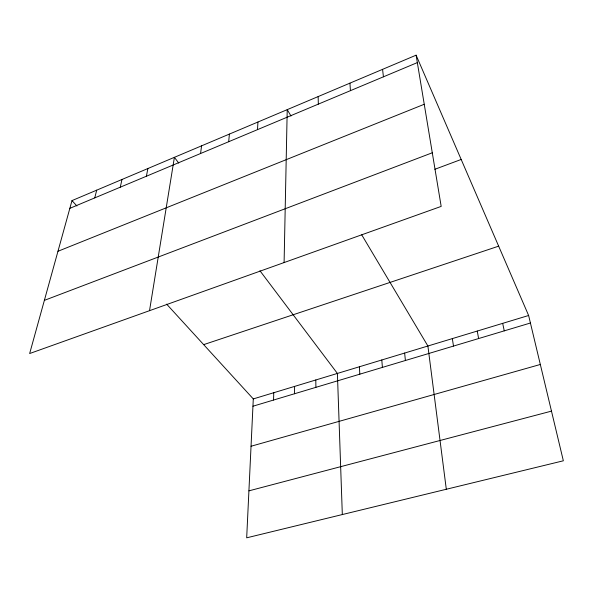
<?xml version="1.0" encoding="UTF-8"?>
<svg xmlns="http://www.w3.org/2000/svg" width="593" height="593" viewBox="0 0 593 593"><rect width="100%" height="100%" fill="white"/><g stroke="black" fill="none" stroke-linecap="round" stroke-linejoin="round"><path stroke-width="0.89" d="M294.536 393.752L294.588 386.399M284.099 262.566L287.22 109.646L290.993 115.998M273.551 400.045L273.758 392.714M166.648 304.142L253.293 398.919L246.681 537.821L563.35 460.791L528.622 315.491L416.108 55.179L71.99 200.604L29.65 353.539L441.177 206.401L416.108 55.179M257.503 129.637L257.948 122.017M228.683 141.72L229.409 134.077M200.575 153.513L201.568 145.848M149.525 310.68L174.401 157.33L178.73 163.068M146.397 176.232L147.879 168.531M120.268 187.188L121.988 179.479M94.761 197.884L96.696 190.168M69.855 208.336L417.346 62.599M57.966 251.276L424.247 104.272M44.371 300.369L432.29 152.779M434.832 169.294L461.184 159.458M203.666 344.637L498.654 246.162M253.293 398.919L528.622 315.491M252.944 406.22L530.416 323.015M251.039 446.247L540.327 364.473M248.912 490.856L551.483 411.127M71.99 200.604L76.912 205.986M259.956 270.764L337.402 373.434L342.324 514.554M361.73 234.843L427.894 346.008L446.307 489.262M502.679 323.348L504.258 330.864M477.254 331.057L478.618 338.551M452.333 338.603L453.489 346.082M382.574 69.351L383.426 76.823M404.634 353.057L405.404 360.5M381.803 359.973L382.403 367.401M349.929 83.146L350.433 90.662M359.395 366.763L359.818 374.176M318.159 96.57L318.322 104.131M315.802 379.972L315.899 387.34"/></g></svg>
